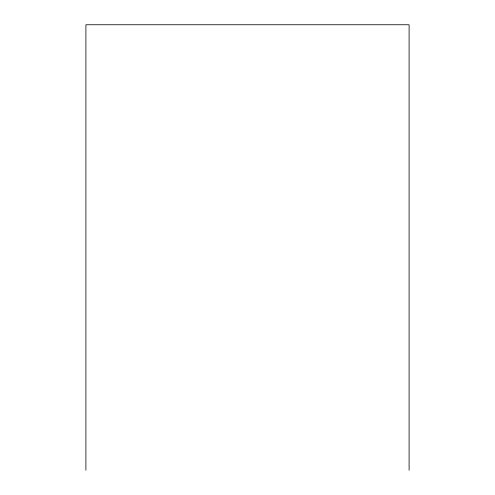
<?xml version="1.0" encoding="UTF-8"?>
<svg xmlns="http://www.w3.org/2000/svg" width="495" height="495" viewBox="0 0 495 495"><rect width="100%" height="100%" fill="white"/><g stroke="black" fill="none" stroke-linecap="round" stroke-linejoin="round"><path stroke-width="0.74" d="M409.093 470.25L409.093 24.75L85.907 24.75L85.907 470.25"/></g></svg>
